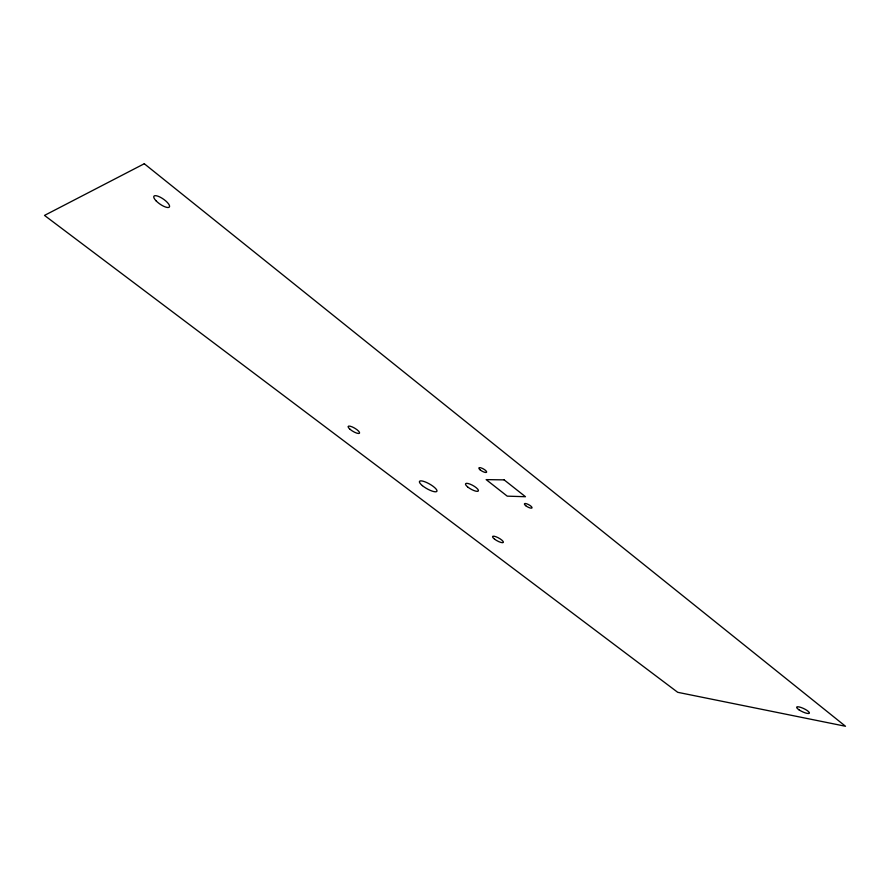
<?xml version="1.0" encoding="UTF-8"?>
<svg xmlns="http://www.w3.org/2000/svg" width="890" height="890" viewBox="0 0 890 890"><rect width="100%" height="100%" fill="white"/><g stroke="black" fill="none" stroke-linecap="round" stroke-linejoin="round"><path stroke-width="1.33" d="M144.28 163.738L44.5 215.413L677.713 692.309L845.5 726.262L144.28 163.738M504.141 479.877L486.151 479.621L507.244 496.153L525.467 496.72L504.141 479.877M494.54 539.14A6.174 1.613 28.7 0 0 503.351 542.399A6.174 1.613 28.7 0 0 495.941 536.737A6.174 1.613 28.7 0 0 494.54 539.14M349.937 429.214A6.597 1.813 30.7 0 0 359.46 433.241A6.597 1.813 30.7 0 0 352.195 426.9A6.597 1.813 30.7 0 0 349.937 429.214M422.383 485.64A10.024 2.692 29.6 0 0 436.834 491.391A10.024 2.692 29.6 0 0 425.364 481.98A10.024 2.692 29.6 0 0 422.383 485.64M155.972 200.717A9.423 3.026 34.8 0 0 169.3 207.103A9.423 3.026 34.8 0 0 159.722 196.946A9.423 3.026 34.8 0 0 155.972 200.717M798.92 709.775A7.042 1.713 25.3 0 0 809.344 713.224A7.042 1.713 25.3 0 0 800.8 707.394A7.042 1.713 25.3 0 0 798.92 709.775M467.539 486.841A7.365 2.08 29.2 0 0 478.308 491.046A7.365 2.08 29.2 0 0 470.042 484.127A7.365 2.08 29.2 0 0 467.539 486.841M480.077 469.809A4.405 1.302 29.2 0 0 486.552 472.279A4.405 1.302 29.2 0 0 481.624 468.084A4.405 1.302 29.2 0 0 480.077 469.809M525.69 505.665A4.328 1.257 28.5 0 0 531.986 507.923A4.328 1.257 28.5 0 0 526.958 503.885A4.328 1.257 28.5 0 0 525.69 505.665"/></g></svg>
